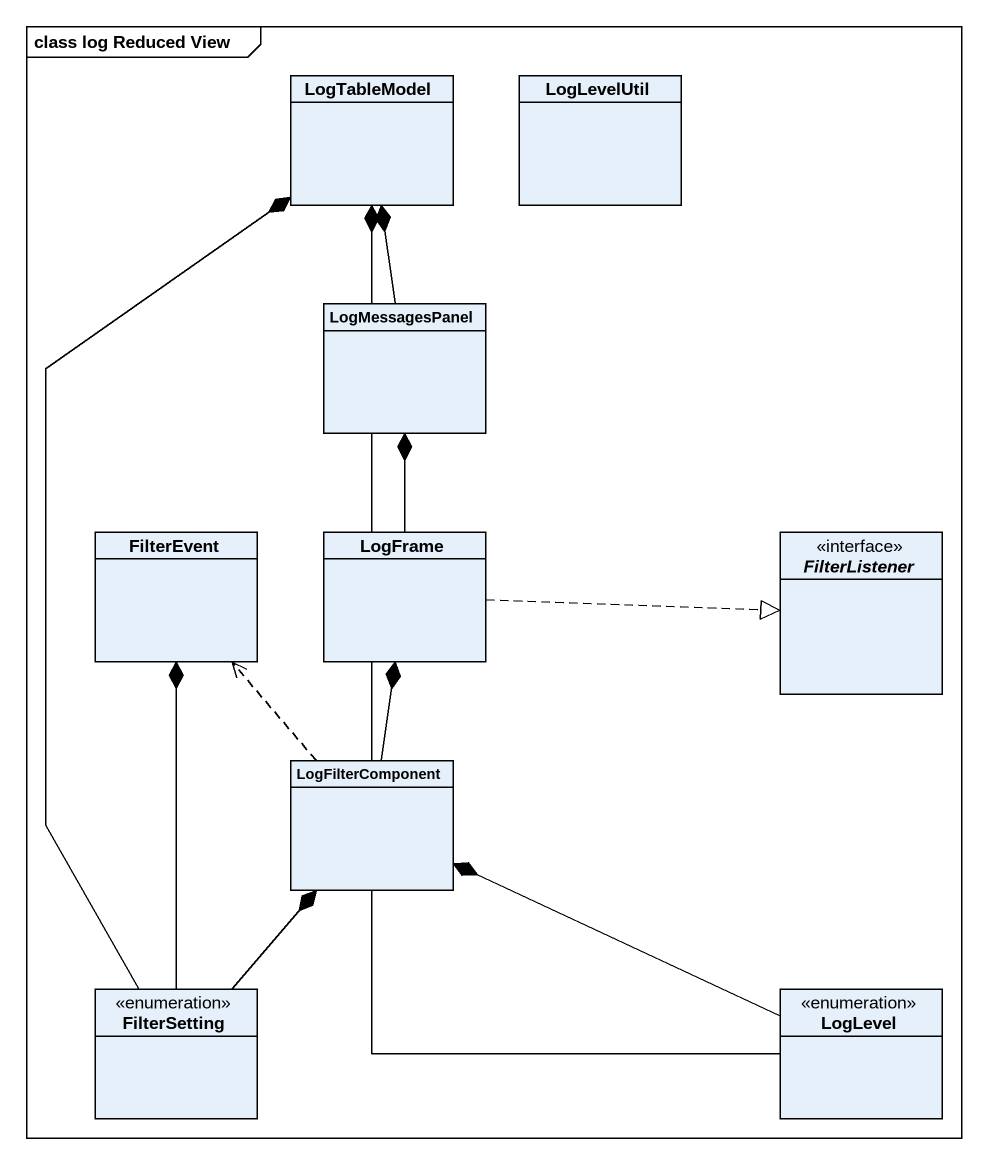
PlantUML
@startuml
mainframe class log Reduced View
hide circle
hide empty members
class LogTableModel
class LogLevelUtil
class LogMessagesPanel
class FilterEvent
class LogFrame
interface FilterListener <<interface>>
class LogFilterComponent
enum FilterSetting
enum LogLevel
LogMessagesPanel -up-* LogTableModel
LogFrame -up-* LogMessagesPanel
LogFrame .right.|> FilterListener
LogFilterComponent .up.> FilterEvent
LogFilterComponent -up-* LogFrame
FilterSetting -up-* LogTableModel
FilterSetting -up-* FilterEvent
FilterSetting -up-* LogFilterComponent
LogLevel -up-* LogTableModel
LogLevel -left-* LogFilterComponent
@enduml
